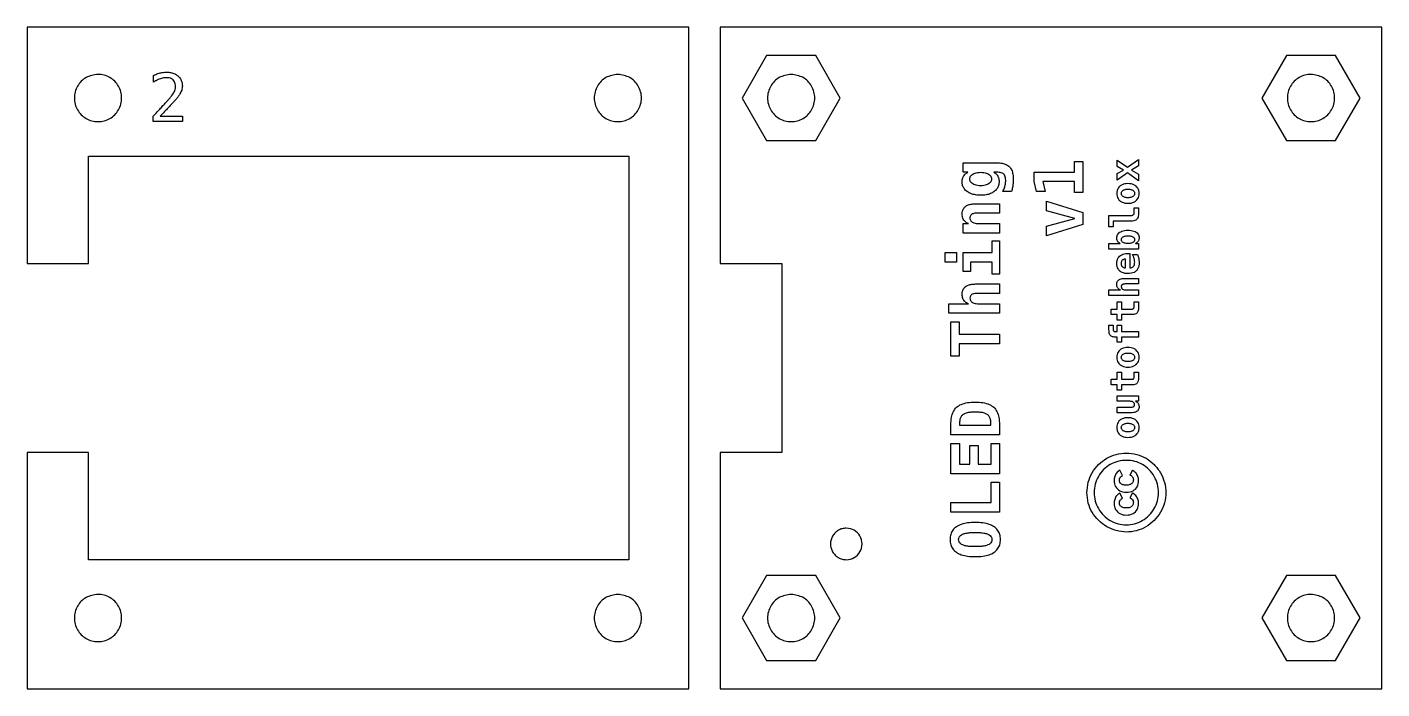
# Model space of a CAD drawing. Extents: x 2 to 176, y 2 to 88.
# Drawn here: x 90 to 176, y 46 to 88 of the extents above; entities that cross this region are included whole.
import ezdxf

# ---------------------------------------------------------------- set-up
doc = ezdxf.new("R2010")
doc.units = 0
for name, color, linetype in [('Material', 7, 'CONTINUOUS'), ('Screws', 7, 'CONTINUOUS'), ('Text', 7, 'CONTINUOUS')]:
    doc.layers.add(name, color=color, linetype=linetype)

msp = doc.modelspace()

# ---------------------------------------------------------------- linework, layer by layer
at = {"layer": 'Material', "color": 1}
for p, q in [((90.000226, 88.000237), (90.000226, 73.000016)), ((132.000075, 88.000237), (90.000226, 88.000237)), ((90.000226, 88.000237), (90.000226, 88.000237)), ((132.000075, 45.999838), (132.000075, 88.000237)), ((133.999882, 88.000237), (133.999882, 73.000016)), ((175.99973, 88.000237), (133.999882, 88.000237)), ((133.999882, 88.000237), (133.999882, 88.000237)), ((175.99973, 45.999838), (175.99973, 88.000237)), ((94.499797, 84.999972), (94.499797, 84.999972)), ((127.499951, 84.999972), (127.499951, 84.999972)), ((138.500005, 84.999972), (138.500005, 84.999972)), ((171.500159, 84.999972), (171.500159, 84.999972)), ((93.900075, 73.000016), (93.900075, 79.799807)), ((93.900075, 79.799807), (128.199995, 79.799807)), ((128.199995, 79.799807), (128.199995, 54.200267)), ((90.000226, 73.000016), (93.900075, 73.000016)), ((133.999882, 73.000016), (137.89973, 73.000016)), ((137.89973, 73.000016), (137.89973, 61.000059)), ((93.900075, 61.000059), (90.000226, 61.000059)), ((90.000226, 61.000059), (90.000226, 45.999838)), ((93.900075, 54.200267), (93.900075, 61.000059)), ((137.89973, 61.000059), (133.999882, 61.000059)), ((133.999882, 61.000059), (133.999882, 45.999838)), ((142.000221, 56.200077), (142.000221, 56.200077)), ((128.199995, 54.200267), (93.900075, 54.200267)), ((94.499797, 51.999817), (94.499797, 51.999817)), ((127.499951, 51.999817), (127.499951, 51.999817)), ((138.500005, 51.999817), (138.500005, 51.999817)), ((171.500159, 51.999817), (171.500159, 51.999817)), ((90.000226, 45.999838), (132.000075, 45.999838)), ((133.999882, 45.999838), (175.99973, 45.999838))]:
    msp.add_line(p, q, dxfattribs=at)
for points, knots in [([(94.499797, 84.999972), (94.631077, 84.990006), (94.89255, 84.970157), (95.2585, 84.812834), (95.572923, 84.573419), (95.814028, 84.258661), (95.965638, 83.892882), (96.017558, 83.500109), (95.965637, 83.107375), (95.814031, 82.741479), (95.57291, 82.427153), (95.258546, 82.186129), (94.892378, 82.03478), (94.369846, 81.965115), (93.713798, 82.141155), (93.141153, 82.714493), (92.928312, 83.501475), (93.140982, 84.280381), (93.714464, 84.877469), (94.235406, 84.95873), (94.499797, 84.999972)], [0, 0, 0, 0, 0.392706, 0.782162, 1.174868, 1.567574, 1.95703, 2.349736, 2.742443, 3.131898, 3.524605, 3.917311, 4.306767, 4.699473, 5.483668, 6.244608, 7.028803, 7.812997, 8.573938, 9.358133, 9.358133, 9.358133, 9.358133]), ([(127.499951, 84.999972), (127.764341, 84.95873), (128.285281, 84.87747), (128.858778, 84.280376), (129.071387, 83.501493), (128.858778, 82.714428), (128.285281, 82.141393), (127.499951, 81.928629), (126.714622, 82.141394), (126.141126, 82.714429), (125.928518, 83.501493), (126.141126, 84.280375), (126.714622, 84.877469), (127.235561, 84.95873), (127.499951, 84.999972)], [0, 0, 0, 0, 0.784195, 1.545135, 2.32933, 3.113525, 3.874465, 4.65866, 5.442853, 6.203793, 6.987987, 7.77218, 8.53312, 9.317314, 9.317314, 9.317314, 9.317314]), ([(138.500005, 84.999972), (138.764395, 84.95873), (139.285334, 84.877469), (139.85883, 84.280375), (140.071438, 83.501493), (139.85883, 82.714429), (139.285334, 82.141394), (138.500005, 81.928629), (137.714675, 82.141393), (137.141178, 82.714428), (136.92857, 83.501493), (137.141178, 84.280376), (137.714675, 84.87747), (138.235615, 84.95873), (138.500005, 84.999972)], [0, 0, 0, 0, 0.784194, 1.545133, 2.329327, 3.113521, 3.87446, 4.658654, 5.442849, 6.203789, 6.987984, 7.772179, 8.533119, 9.317314, 9.317314, 9.317314, 9.317314]), ([(171.500159, 84.999972), (171.76455, 84.95873), (172.285492, 84.877469), (172.858974, 84.280381), (173.071645, 83.501475), (172.858804, 82.714493), (172.286158, 82.141155), (171.63011, 81.965115), (171.107578, 82.03478), (170.74141, 82.186129), (170.427046, 82.427153), (170.185925, 82.741479), (170.034319, 83.107375), (169.982398, 83.500109), (170.034318, 83.892882), (170.185928, 84.258661), (170.427033, 84.573419), (170.741456, 84.812834), (171.107406, 84.970157), (171.368879, 84.990006), (171.500159, 84.999972)], [0, 0, 0, 0, 0.784195, 1.545135, 2.32933, 3.113525, 3.874465, 4.65866, 5.051366, 5.440822, 5.833528, 6.226234, 6.61569, 7.008396, 7.401102, 7.790558, 8.183264, 8.575971, 8.965426, 9.358133, 9.358133, 9.358133, 9.358133]), ([(142.000221, 56.200077), (142.176482, 56.172582), (142.523776, 56.118407), (142.906097, 55.720349), (143.047877, 55.201078), (142.905983, 54.676427), (142.524219, 54.294189), (142.086847, 54.176864), (141.738466, 54.223237), (141.49431, 54.324117), (141.284692, 54.484796), (141.123909, 54.694359), (141.022816, 54.938315), (140.988193, 55.200168), (141.022815, 55.462047), (141.123912, 55.705924), (141.284684, 55.915776), (141.494341, 56.075382), (141.738351, 56.180243), (141.91269, 56.193447), (142.000221, 56.200077)], [0, 0, 0, 0, 0.522796, 1.030089, 1.552886, 2.075682, 2.582975, 3.105771, 3.367606, 3.627273, 3.889108, 4.150943, 4.41061, 4.672445, 4.93428, 5.193947, 5.455782, 5.717617, 5.977284, 6.239119, 6.239119, 6.239119, 6.239119]), ([(94.499797, 51.999817), (94.631077, 51.989851), (94.89255, 51.970002), (95.2585, 51.812678), (95.572924, 51.573263), (95.814029, 51.258505), (95.965638, 50.892725), (96.017558, 50.499952), (95.965637, 50.107219), (95.814031, 49.741322), (95.57291, 49.426997), (95.258546, 49.185973), (94.892378, 49.034624), (94.369846, 48.964959), (93.713798, 49.140998), (93.141153, 49.714336), (92.928312, 50.501318), (93.140981, 51.280225), (93.714463, 51.877314), (94.235406, 51.958575), (94.499797, 51.999817)], [0, 0, 0, 0, 0.392707, 0.782163, 1.174869, 1.567576, 1.957032, 2.349738, 2.742444, 3.1319, 3.524606, 3.917312, 4.306768, 4.699474, 5.483668, 6.244609, 7.028803, 7.812998, 8.573939, 9.358135, 9.358135, 9.358135, 9.358135]), ([(127.499951, 51.999817), (127.764341, 51.958575), (128.285281, 51.877315), (128.858779, 51.28022), (129.071386, 50.501336), (128.858778, 49.714271), (128.285281, 49.141237), (127.499951, 48.928473), (126.714623, 49.141238), (126.141126, 49.714272), (125.928519, 50.501336), (126.141125, 51.280219), (126.714622, 51.877314), (127.235561, 51.958575), (127.499951, 51.999817)], [0, 0, 0, 0, 0.784195, 1.545136, 2.329332, 3.113526, 3.874466, 4.658661, 5.442854, 6.203794, 6.987987, 7.772181, 8.533122, 9.317316, 9.317316, 9.317316, 9.317316]), ([(138.500005, 51.999817), (138.764395, 51.958575), (139.285334, 51.877314), (139.858831, 51.280219), (140.071438, 50.501336), (139.85883, 49.714272), (139.285333, 49.141238), (138.500005, 48.928473), (137.714676, 49.141237), (137.141178, 49.714271), (136.92857, 50.501336), (137.141177, 51.28022), (137.714675, 51.877315), (138.235615, 51.958575), (138.500005, 51.999817)], [0, 0, 0, 0, 0.784194, 1.545135, 2.329329, 3.113522, 3.874462, 4.658655, 5.44285, 6.20379, 6.987984, 7.77218, 8.533121, 9.317316, 9.317316, 9.317316, 9.317316]), ([(171.500159, 51.999817), (171.764551, 51.958575), (172.285493, 51.877314), (172.858975, 51.280225), (173.071645, 50.501318), (172.858803, 49.714336), (172.286158, 49.140998), (171.63011, 48.964959), (171.107578, 49.034624), (170.74141, 49.185973), (170.427046, 49.426997), (170.185925, 49.741322), (170.034319, 50.107219), (169.982399, 50.499952), (170.034318, 50.892725), (170.185928, 51.258505), (170.427033, 51.573263), (170.741456, 51.812678), (171.107406, 51.970002), (171.368879, 51.989851), (171.500159, 51.999817)], [0, 0, 0, 0, 0.784195, 1.545136, 2.329332, 3.113526, 3.874466, 4.658661, 5.051367, 5.440822, 5.833529, 6.226235, 6.61569, 7.008396, 7.401103, 7.790559, 8.183266, 8.575972, 8.965428, 9.358135, 9.358135, 9.358135, 9.358135])]:
    msp.add_open_spline(points, degree=3, knots=knots, dxfattribs=at)
at = {"layer": 'Screws', "color": 5}
for p, q in [((136.93841, 86.195006), (135.38233, 83.500115)), ((136.93841, 86.199968), (136.93841, 86.195006)), ((136.93841, 86.199967), (136.93841, 86.199968)), ((136.941233, 86.199967), (136.93841, 86.199967)), ((140.05615, 86.199967), (136.941233, 86.199967)), ((140.058973, 86.199967), (140.05615, 86.198302)), ((140.05615, 86.198302), (140.05615, 86.199967)), ((141.61781, 83.500114), (140.058973, 86.199967)), ((169.938017, 86.194456), (168.382487, 83.500116)), ((169.938017, 86.199968), (169.938017, 86.194456)), ((169.941319, 86.199968), (169.938017, 86.199968)), ((169.938017, 86.199968), (169.938017, 86.199968)), ((173.056237, 86.199968), (169.941319, 86.199968)), ((173.059059, 86.199968), (173.056237, 86.198303)), ((173.056237, 86.198303), (173.056237, 86.199968)), ((174.617896, 83.500116), (173.059059, 86.199968)), ((135.38233, 83.500115), (136.93841, 80.804672)), ((140.058973, 80.799711), (141.61781, 83.500114)), ((168.382487, 83.500116), (169.938017, 80.805224)), ((173.059059, 80.799712), (174.617896, 83.500116)), ((136.93841, 80.804672), (136.93841, 80.799711)), ((136.93841, 80.799711), (136.941233, 80.799711)), ((136.941233, 80.799711), (140.05615, 80.799711)), ((140.05615, 80.799711), (140.05615, 80.801376)), ((140.05615, 80.801376), (140.058973, 80.799711)), ((169.938017, 80.805224), (169.938017, 80.799712)), ((169.938017, 80.799712), (169.941319, 80.799712)), ((169.941319, 80.799712), (173.056237, 80.799712)), ((173.056237, 80.799712), (173.056237, 80.801378)), ((173.056237, 80.801378), (173.059059, 80.799712)), ((136.938345, 53.195395), (135.382265, 50.499953)), ((136.940603, 53.199798), (136.938345, 53.199798)), ((136.938345, 53.199798), (136.938345, 53.195395)), ((136.941168, 53.200362), (136.940603, 53.199798)), ((136.941142, 53.200348), (136.941168, 53.200362)), ((136.942271, 53.199784), (136.941142, 53.200348)), ((140.056085, 53.199784), (136.942271, 53.199784)), ((140.058908, 53.200348), (140.056085, 53.198655)), ((140.056085, 53.198655), (140.056085, 53.199784)), ((141.617745, 50.499944), (140.058908, 53.200348)), ((169.937938, 53.194831), (168.382408, 50.499939)), ((169.94076, 53.199798), (169.937938, 53.199798)), ((169.937938, 53.199798), (169.937938, 53.194831)), ((169.941325, 53.200362), (169.94076, 53.199798)), ((169.941212, 53.200351), (169.941325, 53.200362)), ((169.942341, 53.199787), (169.941212, 53.200351)), ((173.056158, 53.199787), (169.942341, 53.199787)), ((173.05898, 53.200351), (173.056158, 53.198658)), ((173.056158, 53.198658), (173.056158, 53.199787)), ((174.617817, 50.499947), (173.05898, 53.200351)), ((135.382265, 50.499953), (136.938345, 47.805061)), ((140.058908, 47.800094), (141.617745, 50.499944)), ((168.382408, 50.499939), (169.937938, 47.8056)), ((173.05898, 47.800097), (174.617817, 50.499947)), ((136.938345, 47.805061), (136.938345, 47.800094)), ((136.938345, 47.800094), (136.941168, 47.800094)), ((136.941168, 47.800094), (140.056085, 47.800094)), ((140.056085, 47.800094), (140.056085, 47.801787)), ((140.056085, 47.801787), (140.058908, 47.800094)), ((169.937938, 47.8056), (169.937938, 47.800097)), ((169.937938, 47.800097), (169.94124, 47.800097)), ((169.94124, 47.800097), (173.056158, 47.800097)), ((173.056158, 47.800097), (173.056158, 47.80179)), ((173.056158, 47.80179), (173.05898, 47.800097))]:
    msp.add_line(p, q, dxfattribs=at)
at = {"layer": 'Text', "color": 7}
for p, q in [((98.024806, 84.515616), (98.024806, 84.937296)), ((98.000001, 82.000011), (98.000001, 82.351409)), ((99.874967, 82.000011), (98.000001, 82.000011)), ((98.456855, 82.351409), (99.874967, 82.351409)), ((98.456855, 82.351409), (98.456855, 82.351409)), ((99.874967, 82.351409), (99.874967, 82.000011)), ((149.411207, 78.783805), (149.411207, 79.389453)), ((149.411207, 79.389453), (151.552679, 79.389453)), ((151.552679, 79.389453), (151.552679, 79.389453)), ((156.480544, 78.787939), (156.480544, 79.470068)), ((156.480544, 79.470068), (157.01798, 79.470068)), ((157.01798, 79.470068), (157.01798, 77.512565)), ((159.201014, 79.565669), (159.847314, 79.111089)), ((159.201014, 79.153291), (159.201014, 79.565669)), ((159.201014, 79.565669), (159.201014, 79.565669)), ((159.603745, 78.92781), (159.201014, 79.153291)), ((159.847314, 79.111089), (160.551489, 79.60546)), ((160.551489, 79.193082), (160.096911, 78.92781)), ((160.551489, 79.60546), (160.551489, 79.193082)), ((149.706796, 78.783805), (149.411207, 78.783805)), ((150.531553, 78.783805), (150.531553, 78.783805)), ((151.620892, 78.783805), (151.370778, 78.783805)), ((153.931863, 78.198828), (153.931863, 78.787939)), ((153.931863, 78.787939), (156.480544, 78.787939)), ((159.201014, 78.703534), (159.603745, 78.92781)), ((159.847314, 78.75056), (159.201014, 78.291156)), ((159.201014, 78.291156), (159.201014, 78.703534)), ((160.551489, 78.251365), (159.847314, 78.75056)), ((160.096911, 78.92781), (160.551489, 78.663743)), ((160.551489, 78.663743), (160.551489, 78.251365)), ((152.489055, 77.568375), (151.933018, 77.568375)), ((154.084824, 77.560107), (153.931863, 78.198828)), ((154.634661, 77.560107), (154.084824, 77.560107)), ((156.480544, 78.194694), (154.477565, 78.194694)), ((154.477565, 78.194694), (154.634661, 77.560107)), ((156.480544, 77.512565), (156.480544, 78.194694)), ((157.01798, 77.512565), (156.480544, 77.512565)), ((156.480544, 77.512565), (156.480544, 77.512565)), ((159.455434, 77.442285), (159.455434, 77.442285)), ((150.223561, 76.791161), (151.726313, 76.791161)), ((150.223561, 76.791161), (150.223561, 76.791161)), ((151.726313, 76.791161), (151.726313, 76.189648)), ((154.702874, 76.96066), (157.01798, 76.224788)), ((154.702874, 76.346744), (154.702874, 76.96066)), ((154.702874, 76.96066), (154.702874, 76.96066)), ((159.877458, 76.817689), (159.877458, 76.817689)), ((151.726313, 76.189648), (150.316579, 76.189648)), ((156.509483, 75.850651), (154.702874, 76.346744)), ((154.702874, 75.356624), (156.509483, 75.850651)), ((157.01798, 76.224788), (157.01798, 75.47858)), ((158.67529, 75.322517), (158.67529, 76.03393)), ((158.67529, 76.03393), (159.988388, 76.03393)), ((159.988388, 75.680635), (158.946593, 75.680635)), ((158.946593, 75.680635), (158.946593, 75.322517)), ((159.988388, 75.680635), (159.988388, 75.680635)), ((160.280189, 76.250971), (160.280189, 76.533124)), ((160.280189, 76.533124), (160.551489, 76.533124)), ((160.551489, 76.533124), (160.551489, 76.152096)), ((149.411207, 74.932877), (149.411207, 75.534391)), ((149.411207, 75.534391), (149.758473, 75.534391)), ((151.726313, 74.932877), (149.411207, 74.932877)), ((150.401328, 75.534391), (151.726313, 75.534391)), ((151.726313, 75.534391), (151.726313, 74.932877)), ((157.01798, 75.47858), (154.702874, 74.742708)), ((154.702874, 74.742708), (154.702874, 75.356624)), ((158.946593, 75.322517), (158.67529, 75.322517)), ((151.261225, 73.686442), (151.261225, 74.43885)), ((151.261225, 74.43885), (151.726313, 74.43885)), ((151.726313, 74.43885), (151.726313, 72.326318)), ((158.67529, 73.909339), (158.67529, 74.261428)), ((158.67529, 74.261428), (159.392733, 74.261428)), ((159.392733, 74.261428), (159.392733, 74.261428)), ((159.879868, 74.753387), (159.879868, 74.753387)), ((160.351329, 74.261428), (160.551489, 74.261428)), ((160.551489, 74.261428), (160.551489, 73.909339)), ((148.284661, 73.080794), (148.284661, 73.686442)), ((148.284661, 73.686442), (148.991594, 73.686442)), ((148.991594, 73.686442), (148.991594, 73.080794)), ((149.411207, 72.487548), (149.411207, 73.686442)), ((149.411207, 73.686442), (151.261225, 73.686442)), ((160.551489, 73.909339), (158.67529, 73.909339)), ((159.725605, 73.272685), (159.725529, 73.272685)), ((159.726734, 72.716819), (159.725605, 73.272685)), ((159.847308, 73.628392), (159.990796, 73.628392)), ((159.990796, 73.628392), (159.990796, 72.713202)), ((160.160812, 73.57172), (160.485167, 73.57172)), ((160.485167, 73.57172), (160.485173, 73.57172)), ((148.991594, 73.080794), (148.284661, 73.080794)), ((148.284661, 73.080794), (148.284661, 73.080794)), ((149.876295, 72.487548), (149.411207, 72.487548)), ((149.411207, 72.487548), (149.411207, 72.487548)), ((151.261225, 73.080794), (149.876295, 73.080794)), ((149.876295, 73.080794), (149.876295, 72.487548)), ((151.261225, 72.326318), (151.261225, 73.080794)), ((151.726313, 72.326318), (151.261225, 72.326318)), ((150.223561, 71.697932), (151.726313, 71.697932)), ((150.223561, 71.697932), (150.223561, 71.697932)), ((151.726313, 71.697932), (151.726313, 71.096419)), ((159.674884, 72.048815), (160.551489, 72.048815)), ((159.674884, 72.048815), (159.674884, 72.048815)), ((160.551489, 71.697932), (159.729145, 71.697932)), ((160.551489, 72.048815), (160.551489, 71.697932)), ((151.726313, 71.096419), (150.316579, 71.096419)), ((158.67529, 70.964816), (158.67529, 71.315699)), ((158.67529, 71.315699), (159.403584, 71.315699)), ((160.551489, 70.964816), (158.67529, 70.964816)), ((159.201014, 70.103887), (159.201014, 70.565702)), ((159.201014, 70.565702), (159.472314, 70.565702)), ((159.472314, 70.565702), (159.472314, 70.103887)), ((159.778584, 71.315699), (160.551489, 71.315699)), ((160.280189, 70.294401), (160.280189, 70.565702)), ((160.280189, 70.565702), (160.551489, 70.565702)), ((160.551489, 71.315699), (160.551489, 70.964816)), ((160.551489, 70.565702), (160.551489, 70.269079)), ((148.50997, 69.839648), (148.50997, 70.441161)), ((148.50997, 70.441161), (149.758473, 70.441161)), ((151.726313, 69.839648), (148.50997, 69.839648)), ((150.401328, 70.441161), (151.726313, 70.441161)), ((151.726313, 70.441161), (151.726313, 69.839648)), ((158.817572, 70.103887), (159.201014, 70.103887)), ((158.817572, 69.750592), (158.817572, 70.103887)), ((158.817572, 70.103887), (158.817572, 70.103887)), ((159.201014, 69.750592), (158.817572, 69.750592)), ((159.201014, 69.405738), (159.201014, 69.750592)), ((159.472314, 70.103887), (160.111378, 70.103887)), ((160.094498, 69.750592), (159.472314, 69.750592)), ((159.472314, 69.750592), (159.472314, 69.405738)), ((148.640196, 67.123535), (148.640196, 69.300146)), ((148.640196, 69.300146), (149.173494, 69.300146)), ((149.173494, 69.300146), (149.173494, 68.516731)), ((158.67529, 68.801641), (158.67529, 69.092234)), ((158.67529, 69.092234), (158.946593, 69.092234)), ((158.946593, 69.092234), (158.946593, 68.81611)), ((159.472314, 69.405738), (159.201014, 69.405738)), ((159.201014, 68.677445), (159.201014, 69.092234)), ((159.201014, 69.092234), (159.472314, 69.092234)), ((159.472314, 69.092234), (159.472314, 68.677445)), ((149.173494, 68.516731), (151.726313, 68.516731)), ((151.726313, 68.516731), (151.726313, 67.906949)), ((151.726313, 68.516731), (151.726313, 68.516731)), ((159.082847, 68.677445), (159.201014, 68.677445)), ((159.082847, 68.677445), (159.082847, 68.677445)), ((159.201014, 68.32415), (159.10696, 68.32415)), ((159.201014, 67.996177), (159.201014, 68.32415)), ((159.472314, 67.996177), (159.201014, 67.996177)), ((159.472314, 68.677445), (160.551489, 68.677445)), ((160.551489, 68.32415), (159.472314, 68.32415)), ((159.472314, 68.32415), (159.472314, 67.996177)), ((160.551489, 68.677445), (160.551489, 68.32415)), ((149.173494, 67.123535), (148.640196, 67.123535)), ((151.726313, 67.906949), (149.173494, 67.906949)), ((149.173494, 67.906949), (149.173494, 67.123535)), ((159.455434, 67.043608), (159.455434, 67.043608)), ((159.877458, 66.419012), (159.877458, 66.419012)), ((158.817572, 65.647311), (159.201014, 65.647311)), ((158.817572, 65.294017), (158.817572, 65.647311)), ((158.817572, 65.647311), (158.817572, 65.647311)), ((159.201014, 65.647311), (159.201014, 66.109126)), ((159.201014, 66.109126), (159.472314, 66.109126)), ((159.472314, 66.109126), (159.472314, 65.647311)), ((159.472314, 65.647311), (160.111378, 65.647311)), ((160.280189, 65.837825), (160.280189, 66.109126)), ((160.280189, 66.109126), (160.551489, 66.109126)), ((160.551489, 66.109126), (160.551489, 65.812504)), ((159.201014, 65.294017), (158.817572, 65.294017)), ((159.201014, 64.949162), (159.201014, 65.294017)), ((159.472314, 64.949162), (159.201014, 64.949162)), ((159.201014, 64.255837), (159.201014, 64.609132)), ((159.201014, 64.609132), (160.551489, 64.609132)), ((160.094498, 65.294017), (159.472314, 65.294017)), ((159.472314, 65.294017), (159.472314, 64.949162)), ((160.551489, 64.609132), (160.551489, 64.255837)), ((159.976332, 64.255837), (159.201014, 64.255837)), ((159.201014, 63.522721), (159.201014, 63.876015)), ((159.201014, 63.876015), (160.025769, 63.876015)), ((160.551489, 64.255837), (160.351329, 64.255837)), ((148.640196, 62.127456), (148.640196, 62.780648)), ((149.190033, 62.902602), (149.190033, 62.73724)), ((151.176473, 62.73724), (151.176473, 62.902602)), ((151.726313, 62.780648), (151.726313, 62.127456)), ((160.080029, 63.522721), (159.201014, 63.522721)), ((160.080029, 63.522721), (160.080029, 63.522721)), ((151.726313, 62.127456), (148.640196, 62.127456)), ((148.640196, 62.127456), (148.640196, 62.127456)), ((149.190033, 62.73724), (151.176473, 62.73724)), ((149.190033, 62.73724), (149.190033, 62.73724)), ((159.455434, 62.587033), (159.455434, 62.587033)), ((159.877458, 61.962438), (159.877458, 61.962438)), ((148.640196, 59.644923), (148.640196, 61.567285)), ((148.640196, 61.567285), (149.177629, 61.567285)), ((149.177629, 61.567285), (149.177629, 60.254703)), ((149.843222, 60.254703), (149.843222, 61.443262)), ((149.843222, 61.443262), (150.380658, 61.443262)), ((150.380658, 61.443262), (150.380658, 60.254703)), ((151.188877, 60.254703), (151.188877, 61.567285)), ((151.188877, 61.567285), (151.726313, 61.567285)), ((151.726313, 61.567285), (151.726313, 59.644923)), ((151.726313, 61.567285), (151.726313, 61.567285)), ((149.177629, 60.254703), (149.843222, 60.254703)), ((150.380658, 60.254703), (151.188877, 60.254703)), ((151.726313, 59.644923), (148.640196, 59.644923)), ((159.538819, 59.539617), (159.364313, 59.87236)), ((159.364313, 59.87236), (159.364313, 59.87236)), ((160.164658, 59.880654), (160.006797, 59.570108)), ((151.188877, 57.82591), (151.188877, 59.130225)), ((151.188877, 59.130225), (151.726313, 59.130225)), ((151.726313, 59.130225), (151.726313, 57.216129)), ((148.640196, 57.216129), (148.640196, 57.82591)), ((148.640196, 57.82591), (151.188877, 57.82591)), ((157.279789, 58.453617), (157.279789, 58.453617)), ((157.731832, 58.460419), (157.731832, 58.460419)), ((159.53882, 58.095438), (159.364313, 58.428181)), ((159.364313, 58.428181), (159.364313, 58.428181)), ((160.164659, 58.436475), (160.006798, 58.125929)), ((151.726313, 57.216129), (148.640196, 57.216129)), ((151.726313, 57.216129), (151.726313, 57.216129)), ((149.132154, 55.477734), (149.132154, 55.477734)), ((150.186353, 54.394596), (150.186353, 54.394596))]:
    msp.add_line(p, q, dxfattribs=at)
for points, knots in [([(98.024806, 84.937296), (98.071551, 84.9586), (98.163273, 85.000404), (98.302916, 85.051201), (98.440963, 85.091845), (98.57813, 85.120586), (98.714328, 85.138054), (98.899183, 85.145852), (99.124406, 85.126945), (99.375597, 85.04666), (99.581626, 84.909968), (99.740843, 84.731614), (99.836246, 84.511027), (99.860069, 84.307187), (99.847337, 84.135785), (99.815527, 84.002048), (99.762053, 83.867465), (99.686573, 83.728292), (99.58602, 83.582203), (99.478469, 83.450184), (99.367618, 83.325184), (99.255264, 83.201177), (99.114831, 83.049719), (98.938401, 82.859685), (98.714895, 82.622887), (98.548487, 82.447813), (98.456855, 82.351409)], [0, 0, 0, 0, 0.154061, 0.302299, 0.44535, 0.585449, 0.722285, 0.856777, 1.140114, 1.395713, 1.639189, 1.873448, 2.102989, 2.348608, 2.481303, 2.61718, 2.75921, 2.91458, 3.091167, 3.290461, 3.425048, 3.592372, 3.792456, 4.044679, 4.370293, 4.769306, 4.769306, 4.769306, 4.769306]), ([(98.000001, 82.351409), (98.08237, 82.438319), (98.240187, 82.604835), (98.465531, 82.844602), (98.666225, 83.05994), (98.83637, 83.244078), (98.969309, 83.390878), (99.089082, 83.524697), (99.19208, 83.658098), (99.286643, 83.793221), (99.354402, 83.911543), (99.396359, 84.021844), (99.421075, 84.129721), (99.430024, 84.256012), (99.417, 84.394432), (99.365757, 84.535592), (99.27798, 84.648712), (99.161245, 84.732827), (99.017033, 84.781707), (98.870114, 84.794043), (98.728199, 84.785124), (98.595881, 84.761935), (98.459375, 84.723436), (98.318301, 84.669353), (98.171753, 84.600314), (98.074949, 84.544517), (98.024806, 84.515616)], [0, 0, 0, 0, 0.359224, 0.688262, 0.987119, 1.242313, 1.440367, 1.581307, 1.780937, 1.945491, 2.075948, 2.188772, 2.298259, 2.406733, 2.567486, 2.711839, 2.851037, 2.990574, 3.137463, 3.302041, 3.429745, 3.563307, 3.704245, 3.854576, 4.016094, 4.18966, 4.18966, 4.18966, 4.18966]), ([(151.552679, 79.389453), (151.665362, 79.385187), (151.871637, 79.377379), (152.150597, 79.29542), (152.366441, 79.148253), (152.510918, 78.928891), (152.589237, 78.646363), (152.605573, 78.394812), (152.600603, 78.196685), (152.59106, 78.071085), (152.574473, 77.946203), (152.55338, 77.820848), (152.525205, 77.694541), (152.501197, 77.610752), (152.489055, 77.568375)], [0, 0, 0, 0, 0.337408, 0.617651, 0.860562, 1.104803, 1.388588, 1.730993, 1.857354, 1.983126, 2.108643, 2.235171, 2.364387, 2.496611, 2.496611, 2.496611, 2.496611]), ([(151.370778, 78.783805), (151.405316, 78.763196), (151.472445, 78.723141), (151.555922, 78.64255), (151.62069, 78.549185), (151.665827, 78.441686), (151.692189, 78.320572), (151.702626, 78.152318), (151.677488, 77.945101), (151.568522, 77.722954), (151.388662, 77.546458), (151.152159, 77.416473), (150.863963, 77.340416), (150.54211, 77.319105), (150.217005, 77.340538), (149.91866, 77.416233), (149.673572, 77.545798), (149.486458, 77.721056), (149.372476, 77.942012), (149.345323, 78.14691), (149.357528, 78.312453), (149.388748, 78.432432), (149.44092, 78.541638), (149.512114, 78.638322), (149.600822, 78.721852), (149.671041, 78.762902), (149.706796, 78.783805)], [0, 0, 0, 0, 0.120336, 0.233882, 0.344989, 0.459106, 0.581298, 0.715038, 0.963874, 1.198065, 1.44281, 1.708007, 1.999045, 2.329645, 2.671926, 2.972936, 3.245979, 3.495302, 3.73012, 3.976877, 4.104764, 4.226598, 4.346483, 4.465597, 4.585044, 4.708966, 4.708966, 4.708966, 4.708966]), ([(150.531553, 78.783805), (150.467027, 78.781647), (150.345785, 78.777593), (150.176902, 78.738659), (150.037374, 78.67384), (149.92885, 78.588086), (149.860497, 78.478357), (149.840799, 78.35632), (149.860369, 78.234587), (149.928027, 78.125796), (150.035265, 78.039568), (150.175501, 77.97637), (150.344837, 77.939062), (150.531936, 77.928508), (150.719255, 77.939055), (150.889293, 77.976298), (151.029863, 78.039508), (151.13714, 78.125799), (151.204816, 78.234586), (151.224327, 78.356308), (151.204866, 78.478207), (151.137355, 78.587848), (151.029481, 78.674572), (150.888809, 78.738507), (150.718711, 78.777627), (150.596547, 78.781659), (150.531553, 78.783805)], [0, 0, 0, 0, 0.19337, 0.363335, 0.515895, 0.651754, 0.772638, 0.894336, 1.014863, 1.134801, 1.269631, 1.42191, 1.592388, 1.786888, 1.982533, 2.153682, 2.306169, 2.440999, 2.560937, 2.681464, 2.803122, 2.923652, 3.058629, 3.212435, 3.383741, 3.578484, 3.578484, 3.578484, 3.578484]), ([(151.933018, 77.568375), (151.952994, 77.606406), (151.992435, 77.681498), (152.039116, 77.798584), (152.075267, 77.916974), (152.100587, 78.037282), (152.11566, 78.159685), (152.12155, 78.294242), (152.112359, 78.432434), (152.072992, 78.56384), (152.002382, 78.666687), (151.900247, 78.737727), (151.76934, 78.777848), (151.6731, 78.78171), (151.620892, 78.783805)], [0, 0, 0, 0, 0.128802, 0.254319, 0.377468, 0.499766, 0.622661, 0.747016, 0.903552, 1.036034, 1.153726, 1.270481, 1.402307, 1.558614, 1.558614, 1.558614, 1.558614]), ([(159.877458, 76.817689), (159.809442, 76.820776), (159.680827, 76.826613), (159.502229, 76.884007), (159.356208, 76.979213), (159.24625, 77.108031), (159.180485, 77.267331), (159.162199, 77.442471), (159.180455, 77.617562), (159.246063, 77.777093), (159.3566, 77.905233), (159.502043, 78.001601), (159.680789, 78.057791), (159.877496, 78.073528), (160.074366, 78.057788), (160.253363, 78.001475), (160.399461, 77.905664), (160.509377, 77.776915), (160.574557, 77.617503), (160.592665, 77.442471), (160.574527, 77.26739), (160.509191, 77.108208), (160.399852, 76.978782), (160.253179, 76.884135), (160.074326, 76.826613), (159.945525, 76.820774), (159.877458, 76.817689)], [0, 0, 0, 0, 0.203572, 0.384949, 0.555247, 0.720391, 0.885213, 1.064137, 1.243594, 1.408416, 1.57315, 1.743819, 1.925321, 2.128905, 2.332621, 2.514505, 2.685732, 2.850033, 3.0147, 3.194141, 3.373049, 3.537716, 3.702427, 3.873286, 4.055045, 4.258749, 4.258749, 4.258749, 4.258749]), ([(159.455434, 77.442285), (159.457607, 77.415632), (159.461863, 77.363414), (159.50331, 77.292743), (159.56842, 77.238199), (159.654357, 77.1982), (159.759891, 77.175202), (159.877499, 77.168722), (159.995256, 77.175191), (160.101112, 77.198336), (160.187429, 77.237802), (160.252469, 77.292891), (160.292209, 77.363497), (160.303195, 77.442509), (160.292234, 77.521628), (160.252576, 77.592701), (160.187465, 77.647981), (160.101109, 77.687432), (159.995256, 77.710586), (159.877499, 77.717052), (159.75989, 77.710575), (159.65436, 77.687568), (159.568384, 77.647584), (159.503204, 77.592851), (159.461825, 77.521712), (159.457597, 77.469157), (159.455434, 77.442285)], [0, 0, 0, 0, 0.07936, 0.155486, 0.238101, 0.330983, 0.437057, 0.560176, 0.683428, 0.789892, 0.883378, 0.96549, 1.04142, 1.12076, 1.200761, 1.277042, 1.359243, 1.452729, 1.559193, 1.682444, 1.805564, 1.911638, 2.00452, 2.087222, 2.163699, 2.243721, 2.243721, 2.243721, 2.243721]), ([(149.758473, 75.534391), (149.71806, 75.550236), (149.639274, 75.581126), (149.537639, 75.65688), (149.45658, 75.75149), (149.397392, 75.863696), (149.362215, 75.991262), (149.35045, 76.148639), (149.368419, 76.323926), (149.443092, 76.499308), (149.572551, 76.634902), (149.749792, 76.728569), (149.972227, 76.782895), (150.135183, 76.788255), (150.223561, 76.791161)], [0, 0, 0, 0, 0.129751, 0.252953, 0.375767, 0.500804, 0.630372, 0.769817, 0.972478, 1.153253, 1.331008, 1.523548, 1.746983, 2.011762, 2.011762, 2.011762, 2.011762]), ([(150.316579, 76.189648), (150.265794, 76.188434), (150.174219, 76.186246), (150.051819, 76.163962), (149.958036, 76.124068), (149.89084, 76.063276), (149.853662, 75.980103), (149.843257, 75.884386), (149.856954, 75.783564), (149.909958, 75.692039), (149.995275, 75.620263), (150.108734, 75.569686), (150.247175, 75.539123), (150.347485, 75.536043), (150.401328, 75.534391)], [0, 0, 0, 0, 0.152257, 0.274548, 0.371052, 0.45441, 0.539784, 0.637923, 0.740513, 0.839565, 0.947659, 1.069621, 1.208854, 1.370186, 1.370186, 1.370186, 1.370186]), ([(159.988388, 76.03393), (160.020414, 76.03474), (160.078122, 76.0362), (160.154962, 76.051628), (160.214521, 76.078841), (160.254779, 76.123618), (160.277034, 76.183048), (160.279078, 76.227055), (160.280189, 76.250971)], [0, 0, 0, 0, 0.095951, 0.172897, 0.233951, 0.288772, 0.348855, 0.420377, 0.420377, 0.420377, 0.420377]), ([(160.551489, 76.152096), (160.549293, 76.100999), (160.545256, 76.00707), (160.502075, 75.880025), (160.424504, 75.782391), (160.308813, 75.720509), (160.160276, 75.685774), (160.049485, 75.682462), (159.988388, 75.680635)], [0, 0, 0, 0, 0.152883, 0.281036, 0.395701, 0.517958, 0.666814, 0.84983, 0.84983, 0.84983, 0.84983]), ([(159.392733, 74.261428), (159.36943, 74.275983), (159.324853, 74.303825), (159.268154, 74.354689), (159.22363, 74.41043), (159.191555, 74.471504), (159.172262, 74.537966), (159.164904, 74.63373), (159.180056, 74.753529), (159.243847, 74.884415), (159.352109, 74.985602), (159.496677, 75.057784), (159.676294, 75.099205), (159.876647, 75.110683), (160.076685, 75.099294), (160.255224, 75.058459), (160.400144, 74.987938), (160.509209, 74.88908), (160.57463, 74.761655), (160.589982, 74.641589), (160.582567, 74.542966), (160.562746, 74.470725), (160.529342, 74.405642), (160.482423, 74.348415), (160.422649, 74.298782), (160.375711, 74.274198), (160.351329, 74.261428)], [0, 0, 0, 0, 0.082306, 0.157441, 0.227264, 0.29528, 0.363077, 0.433295, 0.582335, 0.719662, 0.861218, 1.018692, 1.199229, 1.410336, 1.619019, 1.798583, 1.956163, 2.09758, 2.232403, 2.376704, 2.454687, 2.528116, 2.59984, 2.67251, 2.748725, 2.831115, 2.831115, 2.831115, 2.831115]), ([(159.879868, 74.753387), (159.839477, 74.752224), (159.764263, 74.750057), (159.660335, 74.728805), (159.575451, 74.693481), (159.510571, 74.644621), (159.470189, 74.580672), (159.458857, 74.508566), (159.470234, 74.436366), (159.51059, 74.372083), (159.575354, 74.322563), (159.660232, 74.286378), (159.764227, 74.265301), (159.879868, 74.259349), (159.99551, 74.265301), (160.099506, 74.286378), (160.184385, 74.322562), (160.249147, 74.372083), (160.289503, 74.436366), (160.300879, 74.508566), (160.289548, 74.580672), (160.249167, 74.644621), (160.184288, 74.693482), (160.099402, 74.728804), (159.995474, 74.750057), (159.92026, 74.752224), (159.879868, 74.753387)], [0, 0, 0, 0, 0.121063, 0.225433, 0.316278, 0.394952, 0.465335, 0.537272, 0.609341, 0.680067, 0.759159, 0.850272, 0.954727, 1.075798, 1.196869, 1.301325, 1.39244, 1.471531, 1.542256, 1.614325, 1.686262, 1.756645, 1.835317, 1.926163, 2.030535, 2.151598, 2.151598, 2.151598, 2.151598]), ([(160.485173, 73.57172), (160.495868, 73.544344), (160.517163, 73.489839), (160.542259, 73.405945), (160.562201, 73.320786), (160.57631, 73.233408), (160.584626, 73.143162), (160.588708, 73.012256), (160.575987, 72.849751), (160.516131, 72.669627), (160.412249, 72.525322), (160.266301, 72.423124), (160.084751, 72.364303), (159.883929, 72.348354), (159.683542, 72.364252), (159.503162, 72.421379), (159.355953, 72.518945), (159.245582, 72.651181), (159.18022, 72.81554), (159.162525, 72.996716), (159.17922, 73.176668), (159.239001, 73.339236), (159.342259, 73.468836), (159.481495, 73.563579), (159.654882, 73.61978), (159.78046, 73.6254), (159.847308, 73.628392)], [0, 0, 0, 0, 0.088141, 0.175492, 0.262425, 0.350374, 0.4408, 0.53409, 0.743256, 0.926298, 1.096567, 1.267357, 1.451657, 1.662398, 1.868142, 2.051422, 2.223725, 2.390925, 2.560204, 2.746047, 2.932261, 3.098418, 3.258066, 3.421172, 3.596953, 3.797031, 3.797031, 3.797031, 3.797031]), ([(159.725529, 73.272685), (159.696798, 73.270977), (159.643253, 73.267793), (159.570039, 73.243628), (159.512314, 73.203101), (159.470072, 73.147296), (159.446425, 73.076149), (159.439815, 72.998887), (159.446744, 72.922432), (159.472091, 72.854848), (159.515205, 72.799684), (159.573093, 72.75714), (159.645274, 72.728189), (159.698506, 72.720759), (159.726734, 72.716819)], [0, 0, 0, 0, 0.086094, 0.160451, 0.228, 0.294667, 0.366746, 0.449799, 0.52595, 0.595293, 0.663199, 0.733001, 0.808535, 0.893807, 0.893807, 0.893807, 0.893807]), ([(159.990796, 72.713202), (160.023474, 72.715071), (160.08462, 72.718569), (160.168016, 72.750699), (160.232902, 72.80523), (160.27723, 72.881547), (160.302287, 72.976927), (160.308465, 73.073856), (160.304144, 73.165473), (160.29239, 73.245832), (160.272743, 73.32594), (160.244303, 73.406701), (160.207249, 73.489426), (160.17663, 73.543688), (160.160812, 73.57172)], [0, 0, 0, 0, 0.097751, 0.182911, 0.263054, 0.347264, 0.443328, 0.556471, 0.637352, 0.71818, 0.799708, 0.884408, 0.97472, 1.07124, 1.07124, 1.07124, 1.07124]), ([(149.758473, 70.441161), (149.71806, 70.457006), (149.639274, 70.487897), (149.537639, 70.563651), (149.45658, 70.658261), (149.397392, 70.770466), (149.362215, 70.898033), (149.35045, 71.05541), (149.368419, 71.230697), (149.443092, 71.406079), (149.572551, 71.541673), (149.749792, 71.63534), (149.972227, 71.689666), (150.135183, 71.695026), (150.223561, 71.697932)], [0, 0, 0, 0, 0.129751, 0.252953, 0.375767, 0.500804, 0.630372, 0.769817, 0.972478, 1.153253, 1.331008, 1.523548, 1.746983, 2.011762, 2.011762, 2.011762, 2.011762]), ([(159.403584, 71.315699), (159.38001, 71.324942), (159.334051, 71.342961), (159.274764, 71.387151), (159.227482, 71.442341), (159.192954, 71.507793), (159.172433, 71.582207), (159.16557, 71.674011), (159.176052, 71.776261), (159.219612, 71.878568), (159.29513, 71.957664), (159.39852, 72.012303), (159.528273, 72.043993), (159.623331, 72.04712), (159.674884, 72.048815)], [0, 0, 0, 0, 0.075688, 0.147556, 0.219196, 0.292135, 0.367717, 0.44906, 0.567279, 0.672731, 0.776421, 0.888736, 1.019073, 1.173526, 1.173526, 1.173526, 1.173526]), ([(159.729145, 71.697932), (159.699738, 71.69723), (159.646665, 71.695962), (159.575724, 71.682867), (159.521216, 71.659845), (159.482641, 71.624052), (159.461438, 71.575622), (159.455492, 71.51968), (159.463365, 71.460704), (159.494204, 71.407103), (159.544187, 71.366093), (159.609417, 71.336195), (159.689477, 71.31848), (159.74745, 71.316671), (159.778584, 71.315699)], [0, 0, 0, 0, 0.088146, 0.159088, 0.21526, 0.263399, 0.31303, 0.370261, 0.430635, 0.488415, 0.55112, 0.621537, 0.701972, 0.795281, 0.795281, 0.795281, 0.795281]), ([(150.316579, 71.096419), (150.266168, 71.095215), (150.175184, 71.093042), (150.053571, 71.070592), (149.960127, 71.031126), (149.893998, 70.969766), (149.857651, 70.886744), (149.847459, 70.790844), (149.860955, 70.689742), (149.91382, 70.597854), (149.999505, 70.52755), (150.111327, 70.476298), (150.248572, 70.445929), (150.347955, 70.442827), (150.401328, 70.441161)], [0, 0, 0, 0, 0.151109, 0.272724, 0.369019, 0.451543, 0.536625, 0.634736, 0.738233, 0.837285, 0.944778, 1.065492, 1.203382, 1.363339, 1.363339, 1.363339, 1.363339]), ([(160.551489, 70.269079), (160.549939, 70.208631), (160.547185, 70.10118), (160.517919, 69.960362), (160.463002, 69.85312), (160.366807, 69.78919), (160.241475, 69.755469), (160.147048, 69.752336), (160.094498, 69.750592)], [0, 0, 0, 0, 0.181051, 0.321829, 0.429495, 0.532068, 0.657456, 0.814795, 0.814795, 0.814795, 0.814795]), ([(160.111378, 70.103887), (160.129721, 70.104613), (160.163359, 70.105945), (160.208709, 70.120252), (160.244405, 70.145667), (160.266021, 70.185575), (160.278399, 70.236017), (160.279554, 70.273676), (160.280189, 70.294401)], [0, 0, 0, 0, 0.054875, 0.100632, 0.140825, 0.182873, 0.233567, 0.295612, 0.295612, 0.295612, 0.295612]), ([(159.10696, 68.32415), (159.058135, 68.325809), (158.97007, 68.328802), (158.852697, 68.360849), (158.762422, 68.420967), (158.708406, 68.519431), (158.679549, 68.648779), (158.676818, 68.746785), (158.67529, 68.801641)], [0, 0, 0, 0, 0.146198, 0.263693, 0.360939, 0.462267, 0.591528, 0.755847, 0.755847, 0.755847, 0.755847]), ([(158.946593, 68.81611), (158.94706, 68.800234), (158.947894, 68.771854), (158.956845, 68.734438), (158.973616, 68.705788), (159.002322, 68.68947), (159.03912, 68.679995), (159.067181, 68.678359), (159.082847, 68.677445)], [0, 0, 0, 0, 0.047536, 0.084974, 0.11463, 0.143957, 0.181113, 0.228079, 0.228079, 0.228079, 0.228079]), ([(159.877458, 66.419012), (159.809442, 66.4221), (159.680827, 66.427937), (159.502229, 66.485331), (159.356208, 66.580536), (159.24625, 66.709355), (159.180485, 66.868655), (159.162199, 67.043795), (159.180455, 67.218886), (159.246063, 67.378416), (159.3566, 67.506557), (159.502043, 67.602924), (159.680789, 67.659115), (159.877496, 67.674851), (160.074366, 67.659112), (160.253363, 67.602799), (160.399461, 67.506988), (160.509377, 67.378239), (160.574557, 67.218827), (160.592665, 67.043795), (160.574527, 66.868714), (160.509191, 66.709532), (160.399852, 66.580105), (160.253179, 66.485459), (160.074326, 66.427937), (159.945525, 66.422098), (159.877458, 66.419012)], [0, 0, 0, 0, 0.203572, 0.384949, 0.555247, 0.720391, 0.885213, 1.064137, 1.243594, 1.408416, 1.57315, 1.743819, 1.925321, 2.128905, 2.332621, 2.514505, 2.685732, 2.850033, 3.0147, 3.194141, 3.373049, 3.537716, 3.702427, 3.873286, 4.055045, 4.258749, 4.258749, 4.258749, 4.258749]), ([(159.455434, 67.043608), (159.457607, 67.016956), (159.461863, 66.964738), (159.50331, 66.894066), (159.56842, 66.839523), (159.654357, 66.799524), (159.759891, 66.776526), (159.877499, 66.770045), (159.995256, 66.776515), (160.101112, 66.79966), (160.187429, 66.839126), (160.252469, 66.894215), (160.292209, 66.96482), (160.303195, 67.043832), (160.292234, 67.122952), (160.252576, 67.194025), (160.187465, 67.249305), (160.101109, 67.288756), (159.995256, 67.31191), (159.877499, 67.318376), (159.75989, 67.311899), (159.65436, 67.288892), (159.568384, 67.248907), (159.503204, 67.194175), (159.461825, 67.123035), (159.457597, 67.070481), (159.455434, 67.043608)], [0, 0, 0, 0, 0.07936, 0.155486, 0.238101, 0.330983, 0.437057, 0.560176, 0.683428, 0.789892, 0.883378, 0.96549, 1.041421, 1.12076, 1.200761, 1.277043, 1.359243, 1.452729, 1.559193, 1.682445, 1.805564, 1.911638, 2.00452, 2.087223, 2.1637, 2.243721, 2.243721, 2.243721, 2.243721]), ([(160.551489, 65.812504), (160.549939, 65.752055), (160.547185, 65.644604), (160.517919, 65.503786), (160.463002, 65.396544), (160.366807, 65.332614), (160.241475, 65.298894), (160.147048, 65.29576), (160.094498, 65.294017)], [0, 0, 0, 0, 0.181051, 0.32183, 0.429495, 0.532068, 0.657456, 0.814795, 0.814795, 0.814795, 0.814795]), ([(160.111378, 65.647311), (160.129721, 65.648037), (160.163359, 65.64937), (160.208709, 65.663677), (160.244405, 65.689091), (160.266021, 65.728999), (160.278399, 65.779442), (160.279554, 65.8171), (160.280189, 65.837825)], [0, 0, 0, 0, 0.054875, 0.100632, 0.140825, 0.182873, 0.233567, 0.295612, 0.295612, 0.295612, 0.295612]), ([(148.640196, 62.780648), (148.646303, 62.934001), (148.657499, 63.215173), (148.776022, 63.59543), (148.988515, 63.889014), (149.305823, 64.080678), (149.712598, 64.184871), (150.180671, 64.212606), (150.649505, 64.18487), (151.057948, 64.08039), (151.377753, 63.889904), (151.590429, 63.59534), (151.709028, 63.215203), (151.720213, 62.934012), (151.726313, 62.780648)], [0, 0, 0, 0, 0.459041, 0.84165, 1.177386, 1.521956, 1.930064, 2.42616, 2.923858, 3.333955, 3.68066, 4.016396, 4.399006, 4.858047, 4.858047, 4.858047, 4.858047]), ([(160.025769, 63.876015), (160.055179, 63.876688), (160.108236, 63.877901), (160.179023, 63.890702), (160.233887, 63.912798), (160.272344, 63.948932), (160.293493, 63.997755), (160.299403, 64.053773), (160.291656, 64.112392), (160.261251, 64.1652), (160.211563, 64.205592), (160.146492, 64.235391), (160.066011, 64.253061), (160.007687, 64.254866), (159.976332, 64.255837)], [0, 0, 0, 0, 0.08814, 0.159004, 0.2149, 0.263131, 0.313127, 0.371023, 0.430581, 0.487464, 0.549136, 0.619674, 0.700501, 0.794478, 0.794478, 0.794478, 0.794478]), ([(160.351329, 64.255837), (160.374901, 64.246593), (160.420856, 64.228571), (160.480174, 64.184399), (160.527188, 64.129326), (160.561987, 64.064606), (160.582483, 63.990943), (160.58935, 63.899406), (160.578848, 63.796896), (160.535303, 63.693905), (160.460003, 63.613665), (160.355912, 63.55942), (160.226311, 63.527537), (160.131414, 63.524413), (160.080029, 63.522721)], [0, 0, 0, 0, 0.075688, 0.147556, 0.219198, 0.291427, 0.366235, 0.446777, 0.565794, 0.671982, 0.77626, 0.889044, 1.01938, 1.1733, 1.1733, 1.1733, 1.1733]), ([(151.176473, 62.902602), (151.172666, 62.975658), (151.165603, 63.111193), (151.088139, 63.294278), (150.950129, 63.431297), (150.74796, 63.513751), (150.486349, 63.560303), (150.180988, 63.572588), (149.876343, 63.560283), (149.616649, 63.513838), (149.416078, 63.430821), (149.278353, 63.294311), (149.200908, 63.111183), (149.193842, 62.975655), (149.190033, 62.902602)], [0, 0, 0, 0, 0.218253, 0.404906, 0.581763, 0.786915, 1.048928, 1.376653, 1.701855, 1.96184, 2.16553, 2.342388, 2.529041, 2.747294, 2.747294, 2.747294, 2.747294]), ([(159.877458, 61.962438), (159.809442, 61.965525), (159.680827, 61.971363), (159.502229, 62.028756), (159.356208, 62.123961), (159.24625, 62.25278), (159.180485, 62.41208), (159.162199, 62.58722), (159.180455, 62.76231), (159.246063, 62.921841), (159.3566, 63.049981), (159.502043, 63.146349), (159.680789, 63.20254), (159.877496, 63.218276), (160.074366, 63.202536), (160.253363, 63.146223), (160.399461, 63.050413), (160.509377, 62.921664), (160.574557, 62.762252), (160.592665, 62.58722), (160.574527, 62.412138), (160.509191, 62.252957), (160.399853, 62.12353), (160.253179, 62.028884), (160.074326, 61.971362), (159.945525, 61.965524), (159.877458, 61.962438)], [0, 0, 0, 0, 0.203572, 0.384949, 0.555247, 0.72039, 0.885212, 1.064137, 1.243594, 1.408416, 1.57315, 1.743818, 1.92532, 2.128904, 2.332621, 2.514505, 2.685732, 2.850032, 3.014699, 3.19414, 3.373049, 3.537715, 3.702427, 3.873285, 4.055044, 4.258748, 4.258748, 4.258748, 4.258748]), ([(159.455434, 62.587033), (159.457607, 62.56038), (159.461863, 62.508162), (159.50331, 62.43749), (159.56842, 62.382946), (159.654358, 62.342948), (159.759891, 62.319951), (159.877499, 62.313471), (159.995256, 62.31994), (160.101112, 62.343084), (160.18743, 62.382549), (160.252469, 62.437639), (160.292209, 62.508244), (160.303195, 62.587257), (160.292234, 62.666376), (160.252576, 62.73745), (160.187465, 62.792729), (160.101109, 62.832181), (159.995257, 62.855335), (159.877499, 62.861802), (159.75989, 62.855325), (159.65436, 62.832317), (159.568384, 62.792332), (159.503204, 62.737599), (159.461825, 62.66646), (159.457597, 62.613905), (159.455434, 62.587033)], [0, 0, 0, 0, 0.07936, 0.155487, 0.238102, 0.330984, 0.437057, 0.560177, 0.683428, 0.789892, 0.883378, 0.96549, 1.041421, 1.12076, 1.200761, 1.277043, 1.359244, 1.45273, 1.559194, 1.682446, 1.805565, 1.911639, 2.004521, 2.087224, 2.163701, 2.243723, 2.243723, 2.243723, 2.243723]), ([(157.279789, 58.453617), (157.295142, 58.232303), (157.325302, 57.797564), (157.585245, 57.189968), (157.990975, 56.673564), (158.516433, 56.270595), (159.128015, 56.014263), (159.779995, 55.92892), (160.429711, 56.011814), (161.038108, 56.264792), (161.560113, 56.672137), (161.967033, 57.195561), (162.222886, 57.803961), (162.308441, 58.454979), (162.222057, 59.109284), (161.964386, 59.726486), (161.561675, 60.255086), (161.043217, 60.661598), (160.435527, 60.90593), (159.780614, 60.983182), (159.123884, 60.905117), (158.512403, 60.658147), (157.9905, 60.254603), (157.587895, 59.732167), (157.325946, 59.115701), (157.295311, 58.676273), (157.279789, 58.453617)], [0, 0, 0, 0, 0.661653, 1.299718, 1.946867, 2.614112, 3.264051, 3.913738, 4.564257, 5.206841, 5.866556, 6.528824, 7.174697, 7.823265, 8.475866, 9.131811, 9.807455, 10.44794, 11.084875, 11.746962, 12.406482, 13.048742, 13.701019, 14.361565, 15.009696, 15.675417, 15.675417, 15.675417, 15.675417]), ([(157.731832, 58.460419), (157.744792, 58.642577), (157.77034, 59.001669), (157.98741, 59.503719), (158.316694, 59.928743), (158.742756, 60.258211), (159.242514, 60.460999), (159.779996, 60.525689), (160.315188, 60.46336), (160.811721, 60.263932), (161.234368, 59.930522), (161.563143, 59.49821), (161.773627, 58.994602), (161.844232, 58.460219), (161.77478, 57.928477), (161.566246, 57.431295), (161.233433, 57.00375), (160.805795, 56.670217), (160.310002, 56.458139), (159.778107, 56.385508), (159.244972, 56.457943), (158.745179, 56.670484), (158.315021, 57.001167), (157.981464, 57.423876), (157.768689, 57.922731), (157.744265, 58.279039), (157.731832, 58.460419)], [0, 0, 0, 0, 0.544556, 1.073494, 1.612032, 2.143692, 2.669916, 3.210157, 3.751212, 4.270128, 4.794298, 5.346857, 5.882338, 6.413534, 6.945415, 7.472474, 8.011861, 8.55331, 9.082531, 9.610955, 10.144366, 10.676863, 11.22238, 11.754589, 12.277557, 12.819815, 12.819815, 12.819815, 12.819815]), ([(159.364313, 59.87236), (159.289022, 59.820467), (159.143021, 59.71984), (159.025301, 59.47268), (158.986673, 59.172285), (159.061389, 58.823799), (159.361561, 58.531443), (159.780119, 58.45016), (160.200851, 58.525719), (160.504165, 58.824448), (160.576283, 59.181778), (160.52298, 59.49196), (160.383039, 59.72844), (160.237721, 59.829729), (160.164658, 59.880654)], [0, 0, 0, 0, 0.270003, 0.523574, 0.790884, 1.173262, 1.545843, 1.975094, 2.407092, 2.777876, 3.177679, 3.448682, 3.710571, 3.975389, 3.975389, 3.975389, 3.975389]), ([(160.006797, 59.570108), (160.05334, 59.547172), (160.137322, 59.505786), (160.212867, 59.387737), (160.232536, 59.238487), (160.185831, 59.05907), (159.99804, 58.942048), (159.779999, 58.919337), (159.56201, 58.938609), (159.371816, 59.05263), (159.325659, 59.223509), (159.34978, 59.358352), (159.41339, 59.465788), (159.493322, 59.512837), (159.538819, 59.539617)], [0, 0, 0, 0, 0.153037, 0.276142, 0.401117, 0.599376, 0.791603, 1.021327, 1.250415, 1.440544, 1.645861, 1.731468, 1.849562, 2.005594, 2.005594, 2.005594, 2.005594]), ([(159.364313, 58.428181), (159.289022, 58.376288), (159.143021, 58.27566), (159.025301, 58.028501), (158.986673, 57.728106), (159.061389, 57.37962), (159.361561, 57.087264), (159.780119, 57.00598), (160.200851, 57.08154), (160.504165, 57.380269), (160.576283, 57.737599), (160.52298, 58.047781), (160.38304, 58.284261), (160.237722, 58.385549), (160.164659, 58.436475)], [0, 0, 0, 0, 0.270003, 0.523574, 0.790884, 1.173262, 1.545843, 1.975094, 2.407092, 2.777876, 3.177679, 3.448682, 3.710571, 3.975389, 3.975389, 3.975389, 3.975389]), ([(160.006798, 58.125929), (160.05334, 58.102993), (160.137322, 58.061607), (160.212868, 57.943557), (160.232536, 57.794308), (160.185831, 57.614891), (159.99804, 57.497869), (159.779999, 57.475158), (159.56201, 57.49443), (159.371816, 57.608451), (159.325659, 57.77933), (159.349781, 57.914173), (159.41339, 58.021609), (159.493322, 58.068658), (159.53882, 58.095438)], [0, 0, 0, 0, 0.153037, 0.276142, 0.401117, 0.599376, 0.791603, 1.021327, 1.250415, 1.440544, 1.645861, 1.731468, 1.849562, 2.005594, 2.005594, 2.005594, 2.005594]), ([(150.186353, 54.394596), (150.024234, 54.399313), (149.725562, 54.408004), (149.317972, 54.49626), (148.991031, 54.645492), (148.750572, 54.866072), (148.608976, 55.154423), (148.571534, 55.478053), (148.608902, 55.801601), (148.750265, 56.090395), (148.991666, 56.309646), (149.317647, 56.461002), (149.725538, 56.547504), (150.18597, 56.571317), (150.646184, 56.5475), (151.053375, 56.460934), (151.379017, 56.309583), (151.620378, 56.090399), (151.761738, 55.8016), (151.799107, 55.478053), (151.761664, 55.154424), (151.620071, 54.866068), (151.379652, 54.645556), (151.053051, 54.496325), (150.646159, 54.408015), (150.348091, 54.399316), (150.186353, 54.394596)], [0, 0, 0, 0, 0.485786, 0.894964, 1.242778, 1.552128, 1.854104, 2.185152, 2.51711, 2.819086, 3.127806, 3.476122, 3.885454, 4.371255, 4.855909, 5.26457, 5.612681, 5.921401, 6.223376, 6.555335, 6.886382, 7.188358, 7.497708, 7.845316, 8.253822, 8.738463, 8.738463, 8.738463, 8.738463]), ([(149.132154, 55.477734), (149.137002, 55.428976), (149.146583, 55.332618), (149.242976, 55.209165), (149.393287, 55.123408), (149.601289, 55.067166), (149.871615, 55.03485), (150.186049, 55.026056), (150.500472, 55.034803), (150.770806, 55.067431), (150.978716, 55.122899), (151.129433, 55.209355), (151.222108, 55.332801), (151.246775, 55.478118), (151.222177, 55.623601), (151.129655, 55.747917), (150.978759, 55.834669), (150.770804, 55.890086), (150.500473, 55.922739), (150.186049, 55.931476), (149.871614, 55.922693), (149.601291, 55.890351), (149.393243, 55.83416), (149.242757, 55.748108), (149.146488, 55.623786), (149.136977, 55.526867), (149.132154, 55.477734)], [0, 0, 0, 0, 0.144408, 0.28539, 0.448628, 0.656956, 0.927368, 1.26405, 1.599815, 1.870227, 2.079435, 2.241697, 2.382273, 2.526637, 2.672128, 2.813261, 2.975644, 3.184852, 3.455265, 3.791029, 4.127712, 4.398124, 4.606452, 4.769811, 4.911349, 5.056883, 5.056883, 5.056883, 5.056883])]:
    msp.add_open_spline(points, degree=3, knots=knots, dxfattribs=at)

doc.saveas('drawing.dxf')
